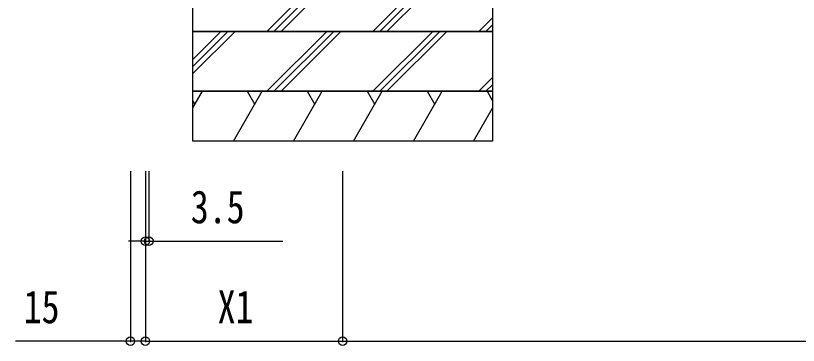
# Model space of a CAD drawing. Units: millimetres, scale not verified. Extents: x -4205 to 4205, y -2970 to 2970.
# Drawn here: x -3108 to -2324, y -1461 to -1131 of the extents above; entities that cross this region are included whole.
import ezdxf
from ezdxf.enums import TextEntityAlignment as Align

# ---------------------------------------------------------------- set-up
doc = ezdxf.new("R2010")
doc.units = ezdxf.units.MM
doc.header["$LTSCALE"] = 20
doc.layers.add('0-6_YKK_D', color=6, linetype='Continuous')
doc.layers.add('0-8_YSS_K', color=3, linetype='Continuous')
doc.styles.add('ＭＳ ゴシック', font='')
doc.styles.get('ＭＳ ゴシック').set_extended_font_data('MS Gothic')

msp = doc.modelspace()

# ---------------------------------------------------------------- linework, layer by layer
at = {"layer": '0-6_YKK_D'}
for p, q in [((-2993, -1286.8), (-2993, -1457.8)), ((-2978, -1286.8), (-2978, -1457.8)), ((-2978, -1286.8), (-2978, -1457.8)), ((-2978, -1286.8), (-2978, -1357.8)), ((-2974.5, -1286.8), (-2974.5, -1357.8)), ((-2780.5, -1286.8), (-2780.5, -1457.8)), ((-2780.5, -1286.8), (-2780.5, -1457.8)), ((-2978, -1356.8), (-2995, -1356.8)), ((-2978, -1356.8), (-2974.5, -1356.8)), ((-2974.5, -1356.8), (-2840.5, -1356.8)), ((-2993, -1456.8), (-3107.8, -1456.8)), ((-2978, -1456.8), (-2993, -1456.8)), ((-2978, -1456.8), (-2961, -1456.8)), ((-2978, -1456.8), (-2780.5, -1456.8)), ((-2780.5, -1456.8), (-1180.5, -1456.8))]:
    msp.add_line(p, q, dxfattribs=at)
for centre in [(-2978, -1356.8), (-2974.5, -1356.8), (-2993, -1456.8), (-2978, -1456.8), (-2978, -1456.8), (-2780.5, -1456.8), (-2780.5, -1456.8)]:
    msp.add_circle(centre, 4.25, dxfattribs=at)
at = {"layer": '0-8_YSS_K'}
for p, q in [((-2856.33, -1146.8), (-2796.33, -1086.8)), ((-2849.26, -1146.8), (-2789.26, -1086.8)), ((-2842.19, -1146.8), (-2782.19, -1086.8)), ((-2750.26, -1146.8), (-2690.26, -1086.8)), ((-2743.19, -1146.8), (-2683.19, -1086.8)), ((-2736.12, -1146.8), (-2676.12, -1086.8)), ((-2644.2, -1146.8), (-2630.5, -1133.11)), ((-2637.13, -1146.8), (-2630.5, -1140.18)), ((-2930.5, -1174.91), (-2902.39, -1146.8)), ((-2930.5, -1181.98), (-2895.32, -1146.8)), ((-2930.5, -1189.05), (-2888.25, -1146.8)), ((-2856.33, -1206.8), (-2796.33, -1146.8)), ((-2849.26, -1206.8), (-2789.26, -1146.8)), ((-2842.19, -1206.8), (-2782.19, -1146.8)), ((-2750.26, -1206.8), (-2690.26, -1146.8)), ((-2743.19, -1206.8), (-2683.19, -1146.8)), ((-2736.12, -1206.8), (-2676.12, -1146.8)), ((-2644.2, -1206.8), (-2630.5, -1193.11)), ((-2637.13, -1206.8), (-2630.5, -1200.18)), ((-2930.5, -1223.34), (-2920.95, -1206.8)), ((-2889.78, -1256.8), (-2860.91, -1206.8)), ((-2876.13, -1206.8), (-2868.52, -1219.98)), ((-2829.73, -1256.8), (-2800.86, -1206.8)), ((-2816.09, -1206.8), (-2808.47, -1219.98)), ((-2769.69, -1256.8), (-2740.82, -1206.8)), ((-2756.04, -1206.8), (-2748.43, -1219.98)), ((-2709.64, -1256.8), (-2680.78, -1206.8)), ((-2696, -1206.8), (-2688.39, -1219.98)), ((-2635.95, -1206.8), (-2630.5, -1216.25)), ((-2930.5, -1216.63), (-2928.56, -1219.98)), ((-2649.6, -1256.8), (-2630.5, -1223.72))]:
    msp.add_line(p, q, dxfattribs=at)
for points in [[(-2930.5, -1086.8), (-2630.5, -1086.8), (-2630.5, -1146.8), (-2930.5, -1146.8)], [(-2930.5, -1146.8), (-2630.5, -1146.8), (-2630.5, -1206.8), (-2930.5, -1206.8)], [(-2930.5, -1206.8), (-2630.5, -1206.8), (-2630.5, -1256.8), (-2930.5, -1256.8)]]:
    msp.add_lwpolyline(points, close=True, dxfattribs=at)

# ---------------------------------------------------------------- texts
at = {"layer": '0-6_YKK_D', "style": 'ＭＳ ゴシック', "width": 0.8}
for s, p in [('3.5', (-2932.5, -1348.8)), ('15', (-3099.8, -1448.8)), ('X1', (-2905.65, -1448.8))]:
    msp.add_text(s, height=32.99, dxfattribs=at).set_placement(p, align=Align.BOTTOM_LEFT)

doc.saveas('drawing.dxf')
